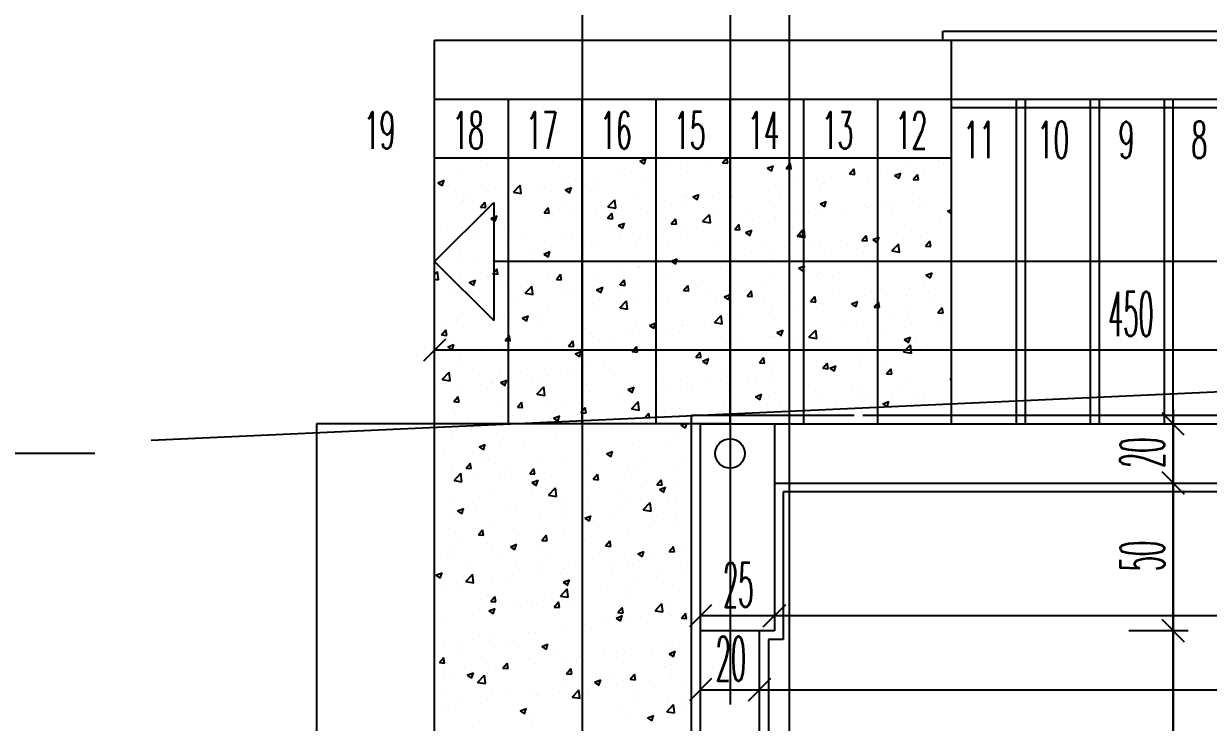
# Model space of a CAD drawing. Extents: x 78 to 306, y -397 to 18.
# Drawn here: x 271.1033 to 271.1835, y -396.4778 to -396.4305 of the extents above; entities that cross this region are included whole.
import ezdxf

# ---------------------------------------------------------------- set-up
doc = ezdxf.new("R2010")
doc.units = 0
doc.header["$LTSCALE"] = 0.5
doc.header["$MEASUREMENT"] = 0
for name, pattern in [('DASHDOT2', [0.5, 0.25, -0.125, 0, -0.125]), ('DASHED', [0.75, 0.5, -0.25]), ('DOT2', [0.125, 0, -0.125])]:
    doc.linetypes.add(name, pattern=pattern)
doc.layers.get('0').update_dxf_attribs({"linetype": 'CONTINUOUS'})
for name, color, linetype in [('AKS', 5, 'DASHDOT2'), ('ASHADE', 7, 'CONTINUOUS'), ('DUVAR', 6, 'CONTINUOUS'), ('INS.YAKL.', 30, 'CONTINUOUS'), ('IZDUSUM', 2, 'DOT2'), ('KAPI', 1, 'CONTINUOUS'), ('KOLON', 4, 'CONTINUOUS'), ('MERDIVEN', 3, 'CONTINUOUS'), ('OLCU', 31, 'CONTINUOUS'), ('SIVA', 7, 'CONTINUOUS'), ('TARAMA', 8, 'CONTINUOUS')]:
    doc.layers.add(name, color=color, linetype=linetype)
doc.styles.add('OLCU', font='romans.shx', dxfattribs={"width": 0.6, "height": 0.125})
doc.styles.add('OLCUIC', font='ROMANS.SHX', dxfattribs={"width": 0.4, "height": 0.15})

msp = doc.modelspace()

# ---------------------------------------------------------------- linework, layer by layer
at = {"color": 0, "linetype": 'ByBlock'}
for p, q in [((271.131894, -396.45181), (271.130394, -396.45331)), ((271.181894, -396.45831), (271.180394, -396.45681)), ((271.180394, -396.46081), (271.181894, -396.46231)), ((271.181894, -396.46231), (271.180394, -396.46081)), ((271.149894, -396.46981), (271.148394, -396.47131)), ((271.153394, -396.47131), (271.154894, -396.46981)), ((271.154894, -396.46981), (271.153394, -396.47131)), ((271.180394, -396.47081), (271.181894, -396.47231)), ((271.181894, -396.47231), (271.180394, -396.47081)), ((271.149894, -396.47481), (271.148394, -396.47631)), ((271.153894, -396.47481), (271.152394, -396.47631)), ((271.152394, -396.47631), (271.153894, -396.47481))]:
    msp.add_line(p, q, dxfattribs=at)
at = {"layer": 'AKS'}
for p, q in [((271.151144, -396.35156), (271.151144, -396.83956)), ((271.141144, -396.35556), (271.141144, -396.83556)), ((271.155144, -396.35556), (271.155144, -396.83556)), ((271.333144, -396.45956), (271.037144, -396.45956))]:
    msp.add_line(p, q, dxfattribs=at)
at = {"layer": 'ASHADE'}
msp.add_circle((271.151144, -396.45956), 0.001, dxfattribs=at)
at = {"layer": 'DUVAR'}
for p, q in [((271.166144, -396.43156), (271.245144, -396.43156)), ((271.166144, -396.43556), (271.241144, -396.43556)), ((271.154144, -396.45756), (271.221144, -396.45756)), ((271.154144, -396.46156), (271.221144, -396.46156)), ((271.149144, -396.60956), (271.149144, -396.47156)), ((271.153144, -396.54956), (271.153144, -396.47156))]:
    msp.add_line(p, q, dxfattribs=at)
at = {"layer": 'INS.YAKL.', "linetype": 'DASHED', "ltscale": 0.5}
for p, q in [((271.11197, -396.458667), (271.527144, -396.439736)), ((271.112061, -396.893402), (271.11197, -396.458667))]:
    msp.add_line(p, q, dxfattribs=at)
at = {"layer": 'IZDUSUM', "ltscale": 0.6}
for p, q in [((271.131144, -396.43556), (271.166144, -396.43556)), ((271.131144, -396.45756), (271.131144, -396.43556)), ((271.136144, -396.45756), (271.136144, -396.43556)), ((271.141144, -396.45756), (271.141144, -396.43556)), ((271.146144, -396.45756), (271.146144, -396.43556)), ((271.151144, -396.45756), (271.151144, -396.43556)), ((271.156144, -396.45756), (271.156144, -396.43556)), ((271.161144, -396.45756), (271.161144, -396.43556)), ((271.170544, -396.45756), (271.170544, -396.43556)), ((271.175544, -396.45756), (271.175544, -396.43556)), ((271.180544, -396.45756), (271.180544, -396.43556)), ((271.131144, -396.44656), (271.135144, -396.44256)), ((271.135144, -396.44256), (271.135144, -396.45056)), ((271.131144, -396.44656), (271.135144, -396.45056)), ((271.166144, -396.44656), (271.135144, -396.44656)), ((271.149144, -396.45756), (271.123144, -396.45756)), ((271.123144, -396.45756), (271.123144, -396.53156)), ((271.151144, -396.45756), (271.125144, -396.45756))]:
    msp.add_line(p, q, dxfattribs=at)
at = {"layer": 'KAPI'}
for p, q in [((271.131144, -396.43156), (271.166144, -396.43156)), ((271.131144, -396.43556), (271.131144, -396.43156)), ((271.131144, -396.43556), (271.166144, -396.43556))]:
    msp.add_line(p, q, dxfattribs=at)
at = {"layer": 'KAPI', "ltscale": 1.4}
msp.add_line((271.224914, -396.44656), (271.166144, -396.44656), dxfattribs=at)
at = {"layer": 'KOLON'}
for p, q in [((271.166144, -396.45756), (271.166144, -396.43156)), ((271.149144, -396.45756), (271.154144, -396.45756)), ((271.149144, -396.47156), (271.149144, -396.45756)), ((271.154144, -396.45756), (271.154144, -396.47156)), ((271.154144, -396.47156), (271.149144, -396.47156))]:
    msp.add_line(p, q, dxfattribs=at)
at = {"layer": 'MERDIVEN'}
for p, q in [((271.171144, -396.45756), (271.171144, -396.43556)), ((271.176144, -396.45756), (271.176144, -396.43556)), ((271.181144, -396.45756), (271.181144, -396.43556)), ((271.131144, -396.59156), (271.131144, -396.43956)), ((271.160144, -396.43956), (271.131144, -396.43956)), ((271.166144, -396.43956), (271.131144, -396.43956))]:
    msp.add_line(p, q, dxfattribs=at)
at = {"layer": 'OLCU', "ltscale": 1.4}
for p, q in [((271.221144, -396.45256), (271.131144, -396.45256)), ((271.181144, -396.45656), (271.181144, -396.73456)), ((271.181144, -396.46156), (271.181144, -396.45756)), ((271.181144, -396.47156), (271.181144, -396.46156)), ((271.154144, -396.47056), (271.149144, -396.47056)), ((271.221144, -396.47056), (271.154144, -396.47056)), ((271.182144, -396.47156), (271.178144, -396.47156)), ((271.181144, -396.54956), (271.181144, -396.47156)), ((271.149144, -396.47556), (271.153144, -396.47556)), ((271.153144, -396.47556), (271.251144, -396.47556))]:
    msp.add_line(p, q, dxfattribs=at)
at = {"layer": 'SIVA', "ltscale": 1.4}
for p, q in [((271.165544, -396.43156), (271.165544, -396.43096)), ((271.165544, -396.43096), (271.245744, -396.43096)), ((271.240544, -396.43616), (271.166144, -396.43616)), ((271.148544, -396.47156), (271.148544, -396.45696)), ((271.148544, -396.45696), (271.154144, -396.45696)), ((271.154144, -396.45696), (271.159544, -396.45696)), ((271.160144, -396.45696), (271.221744, -396.45696)), ((271.154744, -396.46216), (271.154744, -396.47216)), ((271.221744, -396.46216), (271.154744, -396.46216)), ((271.148544, -396.60896), (271.148544, -396.47156)), ((271.154744, -396.47216), (271.153744, -396.47216)), ((271.153744, -396.47216), (271.153744, -396.54896))]:
    msp.add_line(p, q, dxfattribs=at)
at = {"layer": 'TARAMA'}
for p, q in [((271.134261, -396.439726), (271.134261, -396.439726)), ((271.134707, -396.439654), (271.134707, -396.439654)), ((271.139133, -396.439814), (271.139133, -396.439814)), ((271.145035, -396.439765), (271.145455, -396.439604)), ((271.145035, -396.439765), (271.145333, -396.439967)), ((271.145327, -396.439968), (271.145449, -396.439605)), ((271.149758, -396.439831), (271.149758, -396.439831)), ((271.150633, -396.439872), (271.150895, -396.43956)), ((271.150986, -396.439905), (271.150922, -396.43956)), ((271.154399, -396.439748), (271.154399, -396.439748)), ((271.165257, -396.439687), (271.165257, -396.439687)), ((271.136017, -396.440263), (271.136017, -396.440263)), ((271.14355, -396.440624), (271.14355, -396.440624)), ((271.144467, -396.440527), (271.144467, -396.440527)), ((271.14705, -396.440023), (271.14705, -396.440023)), ((271.148256, -396.440029), (271.148256, -396.440029)), ((271.148288, -396.440555), (271.148288, -396.440555)), ((271.150633, -396.439872), (271.150991, -396.439904)), ((271.151369, -396.440132), (271.151369, -396.440132)), ((271.153657, -396.440246), (271.154077, -396.440085)), ((271.153657, -396.440246), (271.153956, -396.440447)), ((271.15395, -396.440448), (271.154072, -396.440086)), ((271.154936, -396.440249), (271.155225, -396.439904)), ((271.154936, -396.440249), (271.155295, -396.44028)), ((271.155289, -396.440282), (271.15522, -396.439905)), ((271.15924, -396.440625), (271.159529, -396.440281)), ((271.15924, -396.440625), (271.159598, -396.440657)), ((271.159593, -396.440658), (271.159523, -396.440282)), ((271.161805, -396.440403), (271.161805, -396.440403)), ((271.16228, -396.440726), (271.1627, -396.440565)), ((271.162573, -396.440929), (271.162695, -396.440566)), ((271.163307, -396.440206), (271.163307, -396.440206)), ((271.163554, -396.440489), (271.163554, -396.440489)), ((271.164297, -396.4406), (271.164297, -396.4406)), ((271.16558, -396.439906), (271.16558, -396.439906)), ((271.13137, -396.44122), (271.131791, -396.441059)), ((271.13137, -396.44122), (271.131669, -396.441421)), ((271.131663, -396.441423), (271.131785, -396.44106)), ((271.132059, -396.441399), (271.132059, -396.441399)), ((271.132986, -396.440648), (271.132986, -396.440648)), ((271.13648, -396.441868), (271.136947, -396.441381)), ((271.137007, -396.441951), (271.136941, -396.441381)), ((271.140051, -396.441225), (271.140051, -396.441225)), ((271.140693, -396.441024), (271.140693, -396.441024)), ((271.142141, -396.441389), (271.142141, -396.441389)), ((271.142195, -396.440827), (271.142195, -396.440827)), ((271.145172, -396.441004), (271.145172, -396.441004)), ((271.154242, -396.441399), (271.154242, -396.441399)), ((271.155744, -396.441201), (271.155744, -396.441201)), ((271.157443, -396.441295), (271.157443, -396.441295)), ((271.158016, -396.440902), (271.158016, -396.440902)), ((271.160523, -396.440873), (271.160523, -396.440873)), ((271.160798, -396.441201), (271.160798, -396.441201)), ((271.16228, -396.440726), (271.162579, -396.440928)), ((271.163543, -396.441002), (271.163833, -396.440657)), ((271.163543, -396.441002), (271.163902, -396.441033)), ((271.163896, -396.441035), (271.163827, -396.440659)), ((271.133129, -396.44202), (271.133129, -396.44202)), ((271.133324, -396.442205), (271.133324, -396.442205)), ((271.134631, -396.441822), (271.134631, -396.441822)), ((271.135262, -396.441535), (271.135262, -396.441535)), ((271.13648, -396.441868), (271.137013, -396.441951)), ((271.136552, -396.441825), (271.136552, -396.441825)), ((271.136903, -396.441523), (271.136903, -396.441523)), ((271.138465, -396.44167), (271.138465, -396.44167)), ((271.13906, -396.441811), (271.13906, -396.441811)), ((271.139993, -396.4417), (271.140413, -396.441539)), ((271.139993, -396.4417), (271.140292, -396.441902)), ((271.140286, -396.441903), (271.140408, -396.441541)), ((271.141668, -396.441805), (271.141668, -396.441805)), ((271.144871, -396.441941), (271.144871, -396.441941)), ((271.148074, -396.442076), (271.148074, -396.442076)), ((271.14818, -396.442197), (271.14818, -396.442197)), ((271.148616, -396.442181), (271.149036, -396.44202)), ((271.148616, -396.442181), (271.148914, -396.442382)), ((271.148909, -396.442384), (271.14903, -396.442021)), ((271.150452, -396.441898), (271.150452, -396.441898)), ((271.151277, -396.442211), (271.151277, -396.442211)), ((271.151296, -396.442129), (271.151296, -396.442129)), ((271.154326, -396.441745), (271.154326, -396.441745)), ((271.157299, -396.441802), (271.157299, -396.441802)), ((271.165735, -396.441918), (271.165735, -396.441918)), ((271.132913, -396.442645), (271.132913, -396.442645)), ((271.133053, -396.442426), (271.133053, -396.442426)), ((271.134251, -396.442879), (271.13454, -396.442535)), ((271.134251, -396.442879), (271.134609, -396.442911)), ((271.134604, -396.442912), (271.134535, -396.442536)), ((271.135944, -396.442261), (271.135944, -396.442261)), ((271.136527, -396.442341), (271.136527, -396.442341)), ((271.138554, -396.443256), (271.138844, -396.442911)), ((271.138907, -396.443289), (271.138838, -396.442913)), ((271.13973, -396.442476), (271.13973, -396.442476)), ((271.142883, -396.442861), (271.14335, -396.442374)), ((271.142883, -396.442861), (271.143417, -396.442944)), ((271.142889, -396.442894), (271.142889, -396.442894)), ((271.142933, -396.442611), (271.142933, -396.442611)), ((271.143411, -396.442944), (271.143345, -396.442374)), ((271.145099, -396.443002), (271.145099, -396.443002)), ((271.146136, -396.442747), (271.146136, -396.442747)), ((271.146678, -396.442395), (271.146678, -396.442395)), ((271.148215, -396.442552), (271.148215, -396.442552)), ((271.149339, -396.442882), (271.149339, -396.442882)), ((271.150301, -396.443003), (271.150301, -396.443003)), ((271.152542, -396.443017), (271.152542, -396.443017)), ((271.1538, -396.442402), (271.1538, -396.442402)), ((271.15448, -396.442347), (271.15448, -396.442347)), ((271.157239, -396.442662), (271.157659, -396.4425)), ((271.157239, -396.442662), (271.157537, -396.442863)), ((271.157532, -396.442864), (271.157653, -396.442502)), ((271.157683, -396.442482), (271.157683, -396.442482)), ((271.160227, -396.44277), (271.160227, -396.44277)), ((271.16045, -396.44287), (271.16045, -396.44287)), ((271.160886, -396.442617), (271.160886, -396.442617)), ((271.161729, -396.442572), (271.161729, -396.442572)), ((271.162236, -396.442518), (271.162236, -396.442518)), ((271.163481, -396.442486), (271.163481, -396.442486)), ((271.164001, -396.442273), (271.164001, -396.442273)), ((271.164089, -396.442753), (271.164089, -396.442753)), ((271.165862, -396.443142), (271.166144, -396.443034)), ((271.134952, -396.443636), (271.135372, -396.443474)), ((271.134952, -396.443636), (271.13525, -396.443837)), ((271.135245, -396.443838), (271.135366, -396.443476)), ((271.138554, -396.443256), (271.138913, -396.443287)), ((271.138987, -396.443808), (271.138987, -396.443808)), ((271.139114, -396.443391), (271.139114, -396.443391)), ((271.140616, -396.443193), (271.140616, -396.443193)), ((271.142068, -396.443386), (271.142068, -396.443386)), ((271.142858, -396.443633), (271.143147, -396.443288)), ((271.142858, -396.443633), (271.143217, -396.443664)), ((271.143211, -396.443665), (271.143142, -396.443289)), ((271.146802, -396.443603), (271.146802, -396.443603)), ((271.147162, -396.444009), (271.147451, -396.443664)), ((271.147515, -396.444042), (271.147445, -396.443666)), ((271.149286, -396.443854), (271.149754, -396.443367)), ((271.149814, -396.443937), (271.149748, -396.443367)), ((271.152663, -396.443766), (271.152663, -396.443766)), ((271.154165, -396.443568), (271.154165, -396.443568)), ((271.154253, -396.443743), (271.154253, -396.443743)), ((271.155238, -396.44372), (271.155238, -396.44372)), ((271.155745, -396.443153), (271.155745, -396.443153)), ((271.156438, -396.443269), (271.156438, -396.443269)), ((271.15737, -396.443293), (271.15737, -396.443293)), ((271.158737, -396.443119), (271.158737, -396.443119)), ((271.158948, -396.443288), (271.158948, -396.443288)), ((271.162151, -396.443423), (271.162151, -396.443423)), ((271.165354, -396.443559), (271.165354, -396.443559)), ((271.165862, -396.443142), (271.166144, -396.443333)), ((271.13155, -396.444387), (271.13155, -396.444387)), ((271.13284, -396.444642), (271.13284, -396.444642)), ((271.133052, -396.444189), (271.133052, -396.444189)), ((271.134068, -396.444585), (271.134068, -396.444585)), ((271.135325, -396.44389), (271.135325, -396.44389)), ((271.135871, -396.444258), (271.135871, -396.444258)), ((271.143303, -396.444204), (271.143303, -396.444204)), ((271.143575, -396.444116), (271.143995, -396.443955)), ((271.143575, -396.444116), (271.143873, -396.444318)), ((271.143867, -396.444319), (271.143989, -396.443956)), ((271.146601, -396.444564), (271.146601, -396.444564)), ((271.147162, -396.444009), (271.14752, -396.44404)), ((271.148142, -396.444549), (271.148142, -396.444549)), ((271.148874, -396.444265), (271.148874, -396.444265)), ((271.149286, -396.443854), (271.14982, -396.443937)), ((271.151223, -396.444127), (271.151223, -396.444127)), ((271.151465, -396.444386), (271.151754, -396.444041)), ((271.151465, -396.444386), (271.151824, -396.444417)), ((271.151739, -396.44432), (271.151739, -396.44432)), ((271.151818, -396.444418), (271.151749, -396.444042)), ((271.152197, -396.444597), (271.152618, -396.444435)), ((271.152197, -396.444597), (271.152496, -396.444798)), ((271.15249, -396.444799), (271.152612, -396.444437)), ((271.15569, -396.444847), (271.156157, -396.44436)), ((271.155769, -396.444762), (271.156058, -396.444417)), ((271.156122, -396.444795), (271.156052, -396.444419)), ((271.156218, -396.44493), (271.156152, -396.444361)), ((271.162423, -396.444639), (271.162423, -396.444639)), ((271.163408, -396.444484), (271.163408, -396.444484)), ((271.164527, -396.444618), (271.164527, -396.444618)), ((271.136304, -396.445405), (271.136304, -396.445405)), ((271.137271, -396.44472), (271.137271, -396.44472)), ((271.139804, -396.444805), (271.139804, -396.444805)), ((271.140474, -396.444855), (271.140474, -396.444855)), ((271.14131, -396.44526), (271.14131, -396.44526)), ((271.141995, -396.445383), (271.141995, -396.445383)), ((271.143677, -396.444991), (271.143677, -396.444991)), ((271.145026, -396.444999), (271.145026, -396.444999)), ((271.145099, -396.444761), (271.145099, -396.444761)), ((271.14688, -396.445126), (271.14688, -396.445126)), ((271.14824, -396.444921), (271.14824, -396.444921)), ((271.150083, -396.445261), (271.150083, -396.445261)), ((271.153286, -396.445397), (271.153286, -396.445397)), ((271.15569, -396.444847), (271.156224, -396.44493)), ((271.155769, -396.444762), (271.156127, -396.444793)), ((271.157297, -396.44529), (271.157297, -396.44529)), ((271.158648, -396.445136), (271.158648, -396.445136)), ((271.160072, -396.445139), (271.160361, -396.444794)), ((271.160072, -396.445139), (271.160431, -396.44517)), ((271.16015, -396.444939), (271.16015, -396.444939)), ((271.160425, -396.445171), (271.160356, -396.444795)), ((271.160377, -396.444868), (271.160377, -396.444868)), ((271.16082, -396.445077), (271.16124, -396.444916)), ((271.16082, -396.445077), (271.161119, -396.445279)), ((271.161028, -396.445219), (271.161028, -396.445219)), ((271.161113, -396.44528), (271.161235, -396.444917)), ((271.162093, -396.445841), (271.162561, -396.445353)), ((271.162621, -396.445923), (271.162555, -396.445354)), ((271.164376, -396.445515), (271.164665, -396.44517)), ((271.164729, -396.445548), (271.164659, -396.445172)), ((271.132805, -396.446006), (271.132805, -396.446006)), ((271.133746, -396.446256), (271.133746, -396.446256)), ((271.135798, -396.446256), (271.135798, -396.446256)), ((271.137536, -396.445757), (271.137536, -396.445757)), ((271.138533, -396.446051), (271.138953, -396.44589)), ((271.138533, -396.446051), (271.138832, -396.446253)), ((271.138826, -396.446254), (271.138948, -396.445891)), ((271.138914, -396.445806), (271.138914, -396.445806)), ((271.139038, -396.445559), (271.139038, -396.445559)), ((271.141241, -396.446122), (271.141241, -396.446122)), ((271.14474, -396.445522), (271.14474, -396.445522)), ((271.151085, -396.446132), (271.151085, -396.446132)), ((271.15115, -396.446124), (271.15115, -396.446124)), ((271.152587, -396.445934), (271.152587, -396.445934)), ((271.15418, -396.44574), (271.15418, -396.44574)), ((271.154859, -396.445635), (271.154859, -396.445635)), ((271.156489, -396.445532), (271.156489, -396.445532)), ((271.157529, -396.445819), (271.157529, -396.445819)), ((271.159692, -396.445667), (271.159692, -396.445667)), ((271.162093, -396.445841), (271.162627, -396.445923)), ((271.162895, -396.445803), (271.162895, -396.445803)), ((271.164376, -396.445515), (271.164734, -396.445546)), ((271.166098, -396.445938), (271.166098, -396.445938)), ((271.131474, -396.446555), (271.131474, -396.446555)), ((271.132767, -396.44664), (271.132767, -396.44664)), ((271.135083, -396.447393), (271.135373, -396.447048)), ((271.135436, -396.447425), (271.135367, -396.447049)), ((271.137742, -396.446723), (271.137742, -396.446723)), ((271.144953, -396.446997), (271.144953, -396.446997)), ((271.145023, -396.44693), (271.145023, -396.44693)), ((271.147156, -396.446532), (271.147576, -396.446371)), ((271.147156, -396.446532), (271.147455, -396.446733)), ((271.147295, -396.446631), (271.147295, -396.446631)), ((271.147449, -396.446735), (271.147571, -396.446372)), ((271.148069, -396.446547), (271.148069, -396.446547)), ((271.150531, -396.447021), (271.150531, -396.447021)), ((271.15403, -396.44642), (271.15403, -396.44642)), ((271.155779, -396.447012), (271.156199, -396.446851)), ((271.155779, -396.447012), (271.156077, -396.447214)), ((271.156072, -396.447215), (271.156193, -396.446852)), ((271.160304, -396.446865), (271.160304, -396.446865)), ((271.160844, -396.447006), (271.160844, -396.447006)), ((271.163335, -396.446481), (271.163335, -396.446481)), ((271.164634, -396.446507), (271.164634, -396.446507)), ((271.166136, -396.446309), (271.166136, -396.446309)), ((271.131144, -396.447429), (271.131339, -396.447226)), ((271.131144, -396.447755), (271.131405, -396.447796)), ((271.131399, -396.447796), (271.131333, -396.447226)), ((271.1329, -396.447651), (271.1329, -396.447651)), ((271.133492, -396.447987), (271.133912, -396.447825)), ((271.133785, -396.448189), (271.133906, -396.447827)), ((271.134243, -396.447323), (271.134243, -396.447323)), ((271.135083, -396.447393), (271.135442, -396.447424)), ((271.136103, -396.447786), (271.136103, -396.447786)), ((271.138842, -396.447803), (271.138842, -396.447803)), ((271.139387, -396.447769), (271.139676, -396.447424)), ((271.139387, -396.447769), (271.139746, -396.447801)), ((271.13974, -396.447802), (271.139671, -396.447426)), ((271.139732, -396.447627), (271.139732, -396.447627)), ((271.141922, -396.447381), (271.141922, -396.447381)), ((271.143521, -396.447128), (271.143521, -396.447128)), ((271.14369, -396.448146), (271.14398, -396.447801)), ((271.144044, -396.448178), (271.143974, -396.447802)), ((271.147032, -396.447621), (271.147032, -396.447621)), ((271.154107, -396.447737), (271.154107, -396.447737)), ((271.15707, -396.447503), (271.15707, -396.447503)), ((271.157224, -396.447288), (271.157224, -396.447288)), ((271.158572, -396.447305), (271.158572, -396.447305)), ((271.164402, -396.447493), (271.164822, -396.447332)), ((271.164402, -396.447493), (271.1647, -396.447694)), ((271.164694, -396.447696), (271.164816, -396.447333)), ((271.132168, -396.448623), (271.132168, -396.448623)), ((271.132695, -396.448637), (271.132695, -396.448637)), ((271.133492, -396.447987), (271.13379, -396.448188)), ((271.134165, -396.448457), (271.134165, -396.448457)), ((271.135725, -396.448253), (271.135725, -396.448253)), ((271.135957, -396.448124), (271.135957, -396.448124)), ((271.137275, -396.448706), (271.137742, -396.448219)), ((271.137368, -396.448592), (271.137368, -396.448592)), ((271.137459, -396.447926), (271.137459, -396.447926)), ((271.137803, -396.448789), (271.137737, -396.448219)), ((271.139306, -396.447921), (271.139306, -396.447921)), ((271.142115, -396.448467), (271.142535, -396.448306)), ((271.142115, -396.448467), (271.142413, -396.448668)), ((271.142408, -396.44867), (271.142529, -396.448307)), ((271.142509, -396.448057), (271.142509, -396.448057)), ((271.143533, -396.448222), (271.143533, -396.448222)), ((271.14369, -396.448146), (271.144049, -396.448177)), ((271.145712, -396.448192), (271.145712, -396.448192)), ((271.147994, -396.448522), (271.148283, -396.448177)), ((271.147994, -396.448522), (271.148353, -396.448554)), ((271.147996, -396.448544), (271.147996, -396.448544)), ((271.148347, -396.448555), (271.148278, -396.448179)), ((271.148915, -396.448327), (271.148915, -396.448327)), ((271.149506, -396.448499), (271.149506, -396.448499)), ((271.151008, -396.448301), (271.151008, -396.448301)), ((271.151077, -396.448122), (271.151077, -396.448122)), ((271.152118, -396.448463), (271.152118, -396.448463)), ((271.152298, -396.448899), (271.152587, -396.448554)), ((271.152651, -396.448931), (271.152581, -396.448555)), ((271.153281, -396.448002), (271.153281, -396.448002)), ((271.155321, -396.448598), (271.155321, -396.448598)), ((271.163262, -396.448478), (271.163262, -396.448478)), ((271.16428, -396.448198), (271.16428, -396.448198)), ((271.136535, -396.449423), (271.136535, -396.449423)), ((271.137275, -396.448706), (271.137809, -396.448789)), ((271.140034, -396.448823), (271.140034, -396.448823)), ((271.140571, -396.448727), (271.140571, -396.448727)), ((271.141849, -396.449378), (271.141849, -396.449378)), ((271.143445, -396.449297), (271.143445, -396.449297)), ((271.143678, -396.449699), (271.144146, -396.449212)), ((271.143774, -396.448863), (271.143774, -396.448863)), ((271.144206, -396.449782), (271.14414, -396.449212)), ((271.14488, -396.448994), (271.14488, -396.448994)), ((271.145717, -396.448997), (271.145717, -396.448997)), ((271.146977, -396.448998), (271.146977, -396.448998)), ((271.15018, -396.449133), (271.15018, -396.449133)), ((271.150738, -396.448948), (271.151158, -396.448786)), ((271.150738, -396.448948), (271.151036, -396.449149)), ((271.15103, -396.44915), (271.151152, -396.448788)), ((271.152298, -396.448899), (271.152656, -396.44893)), ((271.153383, -396.449269), (271.153383, -396.449269)), ((271.156586, -396.449404), (271.156586, -396.449404)), ((271.156601, -396.449275), (271.15689, -396.44893)), ((271.156601, -396.449275), (271.15696, -396.449307)), ((271.156954, -396.449308), (271.156885, -396.448932)), ((271.157151, -396.449285), (271.157151, -396.449285)), ((271.157281, -396.449399), (271.157281, -396.449399)), ((271.158524, -396.448733), (271.158524, -396.448733)), ((271.159266, -396.449372), (271.159266, -396.449372)), ((271.15936, -396.449428), (271.15978, -396.449267)), ((271.15936, -396.449428), (271.159659, -396.449629)), ((271.159653, -396.449631), (271.159775, -396.449268)), ((271.160231, -396.448862), (271.160231, -396.448862)), ((271.160781, -396.448799), (271.160781, -396.448799)), ((271.160905, -396.449652), (271.161194, -396.449307)), ((271.161258, -396.449684), (271.161188, -396.449308)), ((271.161726, -396.448869), (271.161726, -396.448869)), ((271.163055, -396.448874), (271.163055, -396.448874)), ((271.164557, -396.448676), (271.164557, -396.448676)), ((271.164929, -396.449004), (271.164929, -396.449004)), ((271.133035, -396.450024), (271.133035, -396.450024)), ((271.135652, -396.45025), (271.135652, -396.45025)), ((271.137073, -396.450402), (271.137494, -396.450241)), ((271.137366, -396.450605), (271.137488, -396.450242)), ((271.138153, -396.449993), (271.138153, -396.449993)), ((271.138769, -396.4498), (271.138769, -396.4498)), ((271.141943, -396.449494), (271.141943, -396.449494)), ((271.143678, -396.449699), (271.144212, -396.449782)), ((271.150082, -396.450692), (271.150549, -396.450205)), ((271.15061, -396.450775), (271.150544, -396.450205)), ((271.151004, -396.450119), (271.151004, -396.450119)), ((271.153782, -396.45), (271.153782, -396.45)), ((271.154034, -396.449735), (271.154034, -396.449735)), ((271.155492, -396.449869), (271.155492, -396.449869)), ((271.156994, -396.449672), (271.156994, -396.449672)), ((271.159789, -396.449539), (271.159789, -396.449539)), ((271.160905, -396.449652), (271.161263, -396.449683)), ((271.162218, -396.450116), (271.162218, -396.450116)), ((271.162992, -396.449675), (271.162992, -396.449675)), ((271.165208, -396.450028), (271.165498, -396.449684)), ((271.165208, -396.450028), (271.165567, -396.45006)), ((271.165561, -396.450061), (271.165492, -396.449685)), ((271.165717, -396.449515), (271.165717, -396.449515)), ((271.131706, -396.4507), (271.131706, -396.4507)), ((271.132622, -396.450634), (271.132622, -396.450634)), ((271.134379, -396.45049), (271.134379, -396.45049)), ((271.134909, -396.450836), (271.134909, -396.450836)), ((271.135881, -396.450292), (271.135881, -396.450292)), ((271.137073, -396.450402), (271.137372, -396.450604)), ((271.138112, -396.450971), (271.138112, -396.450971)), ((271.144807, -396.450991), (271.144807, -396.450991)), ((271.145696, -396.450883), (271.146116, -396.450722)), ((271.145696, -396.450883), (271.145995, -396.451084)), ((271.145989, -396.451085), (271.146111, -396.450723)), ((271.147923, -396.450541), (271.147923, -396.450541)), ((271.147928, -396.450865), (271.147928, -396.450865)), ((271.14943, -396.450667), (271.14943, -396.450667)), ((271.150082, -396.450692), (271.150616, -396.450775)), ((271.150283, -396.450601), (271.150283, -396.450601)), ((271.151702, -396.450368), (271.151702, -396.450368)), ((271.158719, -396.450717), (271.158719, -396.450717)), ((271.160158, -396.45086), (271.160158, -396.45086)), ((271.162979, -396.451042), (271.162979, -396.451042)), ((271.163189, -396.450476), (271.163189, -396.450476)), ((271.165251, -396.450743), (271.165251, -396.450743)), ((271.131612, -396.451529), (271.131902, -396.451185)), ((271.131612, -396.451529), (271.131971, -396.451561)), ((271.131965, -396.451562), (271.131896, -396.451186)), ((271.135916, -396.451906), (271.136205, -396.451561)), ((271.136269, -396.451938), (271.1362, -396.451562)), ((271.138696, -396.451798), (271.138696, -396.451798)), ((271.140364, -396.451861), (271.140364, -396.451861)), ((271.141315, -396.451106), (271.141315, -396.451106)), ((271.141776, -396.451375), (271.141776, -396.451375)), ((271.141866, -396.451663), (271.141866, -396.451663)), ((271.143285, -396.451802), (271.143285, -396.451802)), ((271.144139, -396.451364), (271.144139, -396.451364)), ((271.144518, -396.451242), (271.144518, -396.451242)), ((271.146784, -396.451201), (271.146784, -396.451201)), ((271.147721, -396.451377), (271.147721, -396.451377)), ((271.150924, -396.451512), (271.150924, -396.451512)), ((271.153961, -396.451732), (271.153961, -396.451732)), ((271.154127, -396.451648), (271.154127, -396.451648)), ((271.154319, -396.451363), (271.154739, -396.451202)), ((271.154319, -396.451363), (271.154617, -396.451565)), ((271.154612, -396.451566), (271.154733, -396.451203)), ((271.15522, -396.451317), (271.15522, -396.451317)), ((271.156485, -396.451685), (271.156953, -396.451198)), ((271.156485, -396.451685), (271.157019, -396.451768)), ((271.157013, -396.451768), (271.156947, -396.451198)), ((271.157078, -396.451282), (271.157078, -396.451282)), ((271.15733, -396.451783), (271.15733, -396.451783)), ((271.157688, -396.451739), (271.157688, -396.451739)), ((271.161477, -396.45124), (271.161477, -396.45124)), ((271.162942, -396.451844), (271.163362, -396.451683)), ((271.162942, -396.451844), (271.16324, -396.452045)), ((271.163235, -396.452046), (271.163356, -396.451684)), ((271.132032, -396.452337), (271.132452, -396.452176)), ((271.132032, -396.452337), (271.132331, -396.452539)), ((271.132325, -396.45254), (271.132447, -396.452177)), ((271.132549, -396.452632), (271.132549, -396.452632)), ((271.134302, -396.452659), (271.134302, -396.452659)), ((271.135579, -396.452248), (271.135579, -396.452248)), ((271.135916, -396.451906), (271.136274, -396.451937)), ((271.136575, -396.45236), (271.136575, -396.45236)), ((271.139786, -396.452402), (271.139786, -396.452402)), ((271.140219, -396.452282), (271.140509, -396.451938)), ((271.140219, -396.452282), (271.140578, -396.452314)), ((271.140572, -396.452315), (271.140503, -396.451939)), ((271.140655, -396.452818), (271.141075, -396.452657)), ((271.140948, -396.453021), (271.141069, -396.452658)), ((271.144523, -396.452659), (271.144812, -396.452314)), ((271.144523, -396.452659), (271.144882, -396.45269)), ((271.144876, -396.452691), (271.144807, -396.452315)), ((271.14785, -396.452539), (271.14785, -396.452539)), ((271.148222, -396.452519), (271.148222, -396.452519)), ((271.150931, -396.452116), (271.150931, -396.452116)), ((271.151721, -396.451918), (271.151721, -396.451918)), ((271.153913, -396.452236), (271.153913, -396.452236)), ((271.155415, -396.452038), (271.155415, -396.452038)), ((271.160533, -396.451918), (271.160533, -396.451918)), ((271.162889, -396.452678), (271.163356, -396.452191)), ((271.163116, -396.452473), (271.163116, -396.452473)), ((271.163417, -396.452761), (271.16335, -396.452191)), ((271.163736, -396.452054), (271.163736, -396.452054)), ((271.16451, -396.452216), (271.16451, -396.452216)), ((271.1328, -396.452857), (271.1328, -396.452857)), ((271.136287, -396.453003), (271.136287, -396.453003)), ((271.140655, -396.452818), (271.140953, -396.453019)), ((271.141703, -396.453373), (271.141703, -396.453373)), ((271.144723, -396.453119), (271.144723, -396.453119)), ((271.144734, -396.452989), (271.144734, -396.452989)), ((271.146349, -396.453232), (271.146349, -396.453232)), ((271.147852, -396.453034), (271.147852, -396.453034)), ((271.148827, -396.453035), (271.149116, -396.452691)), ((271.148827, -396.453035), (271.149185, -396.453067)), ((271.14918, -396.453068), (271.14911, -396.452692)), ((271.149278, -396.453299), (271.149698, -396.453137)), ((271.149278, -396.453299), (271.149576, -396.4535)), ((271.14957, -396.453501), (271.149692, -396.453139)), ((271.150124, -396.452735), (271.150124, -396.452735)), ((271.15313, -396.453412), (271.153419, -396.453067)), ((271.15313, -396.453412), (271.153489, -396.453443)), ((271.153483, -396.453445), (271.153414, -396.453068)), ((271.157005, -396.45328), (271.157005, -396.45328)), ((271.157434, -396.453788), (271.157723, -396.453444)), ((271.157512, -396.453417), (271.157512, -396.453417)), ((271.157787, -396.453821), (271.157717, -396.453445)), ((271.160085, -396.452857), (271.160085, -396.452857)), ((271.161011, -396.452816), (271.161011, -396.452816)), ((271.161401, -396.453409), (271.161401, -396.453409)), ((271.162889, -396.452678), (271.163422, -396.452761)), ((271.163673, -396.45311), (271.163673, -396.45311)), ((271.131667, -396.454551), (271.132134, -396.454064)), ((271.132195, -396.454634), (271.132129, -396.454064)), ((271.132788, -396.453604), (271.132788, -396.453604)), ((271.133741, -396.453902), (271.133741, -396.453902)), ((271.135506, -396.454245), (271.135506, -396.454245)), ((271.136944, -396.454037), (271.136944, -396.454037)), ((271.138623, -396.453795), (271.138623, -396.453795)), ((271.138786, -396.454227), (271.138786, -396.454227)), ((271.140147, -396.454172), (271.140147, -396.454172)), ((271.140288, -396.45403), (271.140288, -396.45403)), ((271.141224, -396.45372), (271.141224, -396.45372)), ((271.14256, -396.45373), (271.14256, -396.45373)), ((271.150858, -396.454114), (271.150858, -396.454114)), ((271.153889, -396.45373), (271.153889, -396.45373)), ((271.154012, -396.454018), (271.154012, -396.454018)), ((271.156109, -396.454105), (271.156109, -396.454105)), ((271.157434, -396.453788), (271.157792, -396.45382)), ((271.1579, -396.453779), (271.158321, -396.453618)), ((271.1579, -396.453779), (271.158199, -396.45398)), ((271.158193, -396.453982), (271.158315, -396.453619)), ((271.159899, -396.453606), (271.159899, -396.453606)), ((271.161737, -396.454165), (271.162026, -396.45382)), ((271.161737, -396.454165), (271.162096, -396.454196)), ((271.16209, -396.454198), (271.162021, -396.453821)), ((271.131667, -396.454551), (271.132201, -396.454633)), ((271.131803, -396.454572), (271.131803, -396.454572)), ((271.132476, -396.454629), (271.132476, -396.454629)), ((271.132724, -396.455025), (271.132724, -396.455025)), ((271.134225, -396.454921), (271.134225, -396.454921)), ((271.134996, -396.454726), (271.134996, -396.454726)), ((271.135006, -396.454708), (271.135006, -396.454708)), ((271.135614, -396.454753), (271.136034, -396.454592)), ((271.135614, -396.454753), (271.135912, -396.454955)), ((271.135906, -396.454956), (271.136028, -396.454593)), ((271.137724, -396.454321), (271.137724, -396.454321)), ((271.138071, -396.455544), (271.138538, -396.455057)), ((271.138209, -396.454843), (271.138209, -396.454843)), ((271.138598, -396.455627), (271.138532, -396.455057)), ((271.141412, -396.454978), (271.141412, -396.454978)), ((271.14335, -396.454308), (271.14335, -396.454308)), ((271.144236, -396.455234), (271.144656, -396.455072)), ((271.144529, -396.455436), (271.144651, -396.455074)), ((271.144661, -396.454986), (271.144661, -396.454986)), ((271.146553, -396.454443), (271.146553, -396.454443)), ((271.147777, -396.454536), (271.147777, -396.454536)), ((271.149756, -396.454578), (271.149756, -396.454578)), ((271.150513, -396.454618), (271.150513, -396.454618)), ((271.152335, -396.454602), (271.152335, -396.454602)), ((271.152958, -396.454714), (271.152958, -396.454714)), ((271.153837, -396.454404), (271.153837, -396.454404)), ((271.156161, -396.454849), (271.156161, -396.454849)), ((271.159364, -396.454984), (271.159364, -396.454984)), ((271.160012, -396.454855), (271.160012, -396.454855)), ((271.163043, -396.45447), (271.163043, -396.45447)), ((271.165884, -396.454977), (271.165884, -396.454977)), ((271.166041, -396.454541), (271.166144, -396.454418)), ((271.166041, -396.454541), (271.166144, -396.45455)), ((271.131222, -396.455223), (271.131222, -396.455223)), ((271.132445, -396.456042), (271.132734, -396.455698)), ((271.132798, -396.456075), (271.132728, -396.455699)), ((271.138071, -396.455544), (271.138604, -396.455627)), ((271.13855, -396.455793), (271.13855, -396.455793)), ((271.14163, -396.45537), (271.14163, -396.45537)), ((271.143515, -396.45582), (271.143515, -396.45582)), ((271.144236, -396.455234), (271.144535, -396.455435)), ((271.144615, -396.455114), (271.144615, -396.455114)), ((271.144771, -396.455598), (271.144771, -396.455598)), ((271.146273, -396.4554), (271.146273, -396.4554)), ((271.147014, -396.455219), (271.147014, -396.455219)), ((271.147818, -396.455249), (271.147818, -396.455249)), ((271.148545, -396.455101), (271.148545, -396.455101)), ((271.151021, -396.455384), (271.151021, -396.455384)), ((271.152859, -396.455714), (271.153279, -396.455553)), ((271.152859, -396.455714), (271.153158, -396.455916)), ((271.153152, -396.455917), (271.153274, -396.455554)), ((271.153816, -396.455727), (271.153816, -396.455727)), ((271.154224, -396.45552), (271.154224, -396.45552)), ((271.156932, -396.455277), (271.156932, -396.455277)), ((271.157427, -396.455655), (271.157427, -396.455655)), ((271.159822, -396.455775), (271.159822, -396.455775)), ((271.160629, -396.45579), (271.160629, -396.45579)), ((271.162095, -396.455476), (271.162095, -396.455476)), ((271.162567, -396.45512), (271.162567, -396.45512)), ((271.164262, -396.455796), (271.164262, -396.455796)), ((271.16577, -396.455255), (271.16577, -396.455255)), ((271.132403, -396.456627), (271.132403, -396.456627)), ((271.132445, -396.456042), (271.132803, -396.456074)), ((271.135433, -396.456242), (271.135433, -396.456242)), ((271.136748, -396.456419), (271.137038, -396.456074)), ((271.136748, -396.456419), (271.137107, -396.45645)), ((271.137101, -396.456452), (271.137032, -396.456076)), ((271.137207, -396.456594), (271.137207, -396.456594)), ((271.138709, -396.456396), (271.138709, -396.456396)), ((271.140016, -396.45642), (271.140016, -396.45642)), ((271.140982, -396.456097), (271.140982, -396.456097)), ((271.141052, -396.456795), (271.141341, -396.456451)), ((271.141405, -396.456828), (271.141336, -396.456452)), ((271.144474, -396.456537), (271.144941, -396.45605)), ((271.144474, -396.456537), (271.145008, -396.45662)), ((271.145002, -396.45662), (271.144936, -396.45605)), ((271.147704, -396.456533), (271.147704, -396.456533)), ((271.150785, -396.456111), (271.150785, -396.456111)), ((271.154531, -396.456472), (271.154531, -396.456472)), ((271.15832, -396.455973), (271.15832, -396.455973)), ((271.160763, -396.456396), (271.160763, -396.456396)), ((271.161482, -396.456195), (271.161902, -396.456034)), ((271.161482, -396.456195), (271.16178, -396.456396)), ((271.161775, -396.456396), (271.161896, -396.456035)), ((271.163832, -396.455926), (271.163832, -396.455926)), ((271.166086, -396.456018), (271.166086, -396.456018)), ((271.131146, -396.457392), (271.131146, -396.457392)), ((271.132547, -396.456952), (271.132547, -396.456952)), ((271.133418, -396.457093), (271.133418, -396.457093)), ((271.13575, -396.457087), (271.13575, -396.457087)), ((271.136517, -396.457021), (271.136517, -396.457021)), ((271.138953, -396.457222), (271.138953, -396.457222)), ((271.139195, -396.457169), (271.139615, -396.457008)), ((271.139195, -396.457169), (271.139493, -396.45737)), ((271.139488, -396.457371), (271.139609, -396.457009)), ((271.141052, -396.456795), (271.141411, -396.456827)), ((271.144588, -396.456983), (271.144588, -396.456983)), ((271.145379, -396.457143), (271.145645, -396.456827)), ((271.145695, -396.457129), (271.145639, -396.456829)), ((271.152258, -396.456771), (271.152258, -396.456771)), ((271.133018, -396.457622), (271.133018, -396.457622)), ((271.13536, -396.45824), (271.13536, -396.45824)), ((271.138477, -396.45779), (271.138477, -396.45779)), ((271.143193, -396.457964), (271.143193, -396.457964)), ((271.144695, -396.457767), (271.144695, -396.457767)), ((271.147818, -396.457649), (271.148051, -396.45756)), ((271.147818, -396.457649), (271.148116, -396.457851)), ((271.148111, -396.457852), (271.148209, -396.45756)), ((271.13233, -396.458624), (271.13233, -396.458624)), ((271.134154, -396.459104), (271.134574, -396.458943)), ((271.134446, -396.459307), (271.134568, -396.458944)), ((271.135629, -396.45896), (271.135629, -396.45896)), ((271.137131, -396.458763), (271.137131, -396.458763)), ((271.139403, -396.458463), (271.139403, -396.458463)), ((271.144515, -396.458981), (271.144515, -396.458981)), ((271.146766, -396.458799), (271.146766, -396.458799)), ((271.147631, -396.458531), (271.147631, -396.458531)), ((271.13184, -396.459459), (271.13184, -396.459459)), ((271.134154, -396.459104), (271.134452, -396.459305)), ((271.138404, -396.459787), (271.138404, -396.459787)), ((271.141484, -396.459365), (271.141484, -396.459365)), ((271.142776, -396.459585), (271.143197, -396.459423)), ((271.142776, -396.459585), (271.143075, -396.459786)), ((271.143069, -396.459787), (271.143191, -396.459425)), ((271.143267, -396.4594), (271.143267, -396.4594)), ((271.145389, -396.459834), (271.145389, -396.459834)), ((271.131379, -396.460018), (271.131379, -396.460018)), ((271.132257, -396.460621), (271.132257, -396.460621)), ((271.133277, -396.460556), (271.133567, -396.460211)), ((271.133277, -396.460556), (271.133636, -396.460587)), ((271.13363, -396.460588), (271.133561, -396.460212)), ((271.134582, -396.460153), (271.134582, -396.460153)), ((271.135287, -396.460237), (271.135287, -396.460237)), ((271.136269, -396.460601), (271.136269, -396.460601)), ((271.137581, -396.460932), (271.13787, -396.460587)), ((271.137785, -396.460288), (271.137785, -396.460288)), ((271.137934, -396.460965), (271.137865, -396.460589)), ((271.139768, -396.46), (271.139768, -396.46)), ((271.140988, -396.460424), (271.140988, -396.460424)), ((271.141614, -396.460331), (271.141614, -396.460331)), ((271.143116, -396.460133), (271.143116, -396.460133)), ((271.144191, -396.460559), (271.144191, -396.460559)), ((271.147558, -396.460528), (271.147558, -396.460528)), ((271.148204, -396.460116), (271.148204, -396.460116)), ((271.132463, -396.461388), (271.13293, -396.460901)), ((271.132463, -396.461388), (271.132996, -396.461471)), ((271.132644, -396.460824), (271.132644, -396.460824)), ((271.13277, -396.461201), (271.13277, -396.461201)), ((271.13299, -396.461471), (271.132924, -396.460902)), ((271.13405, -396.461327), (271.13405, -396.461327)), ((271.135553, -396.461129), (271.135553, -396.461129)), ((271.135847, -396.460959), (271.135847, -396.460959)), ((271.137581, -396.460932), (271.137939, -396.460963)), ((271.137735, -396.46152), (271.138155, -396.461359)), ((271.137825, -396.46083), (271.137825, -396.46083)), ((271.138028, -396.461722), (271.13815, -396.46136)), ((271.13905, -396.461094), (271.13905, -396.461094)), ((271.141206, -396.461318), (271.141206, -396.461318)), ((271.141411, -396.461362), (271.141411, -396.461362)), ((271.141884, -396.461309), (271.142174, -396.460964)), ((271.141884, -396.461309), (271.142243, -396.46134)), ((271.142237, -396.461341), (271.142168, -396.460965)), ((271.142253, -396.46123), (271.142253, -396.46123)), ((271.144442, -396.460978), (271.144442, -396.460978)), ((271.144705, -396.460717), (271.144705, -396.460717)), ((271.145456, -396.461365), (271.145456, -396.461365)), ((271.146188, -396.461685), (271.146477, -396.46134)), ((271.146541, -396.461718), (271.146472, -396.461342)), ((271.147393, -396.460694), (271.147393, -396.460694)), ((271.135214, -396.462234), (271.135214, -396.462234)), ((271.137707, -396.461918), (271.137707, -396.461918)), ((271.137735, -396.46152), (271.138034, -396.461721)), ((271.138331, -396.461785), (271.138331, -396.461785)), ((271.138866, -396.462382), (271.139333, -396.461895)), ((271.139394, -396.462464), (271.139328, -396.461895)), ((271.14381, -396.462201), (271.14381, -396.462201)), ((271.146188, -396.461685), (271.146547, -396.461717)), ((271.146358, -396.462), (271.146778, -396.461839)), ((271.146358, -396.462), (271.146656, -396.462202)), ((271.146651, -396.462203), (271.146772, -396.46184)), ((271.1476, -396.461702), (271.1476, -396.461702)), ((271.132184, -396.462619), (271.132184, -396.462619)), ((271.134208, -396.462519), (271.134208, -396.462519)), ((271.138866, -396.462382), (271.1394, -396.462464)), ((271.140036, -396.462697), (271.140036, -396.462697)), ((271.141538, -396.4625), (271.141538, -396.4625)), ((271.144369, -396.462975), (271.144369, -396.462975)), ((271.145269, -396.463375), (271.145737, -396.462888)), ((271.145797, -396.463458), (271.145731, -396.462888)), ((271.146996, -396.462817), (271.146996, -396.462817)), ((271.147485, -396.462526), (271.147485, -396.462526)), ((271.132472, -396.463693), (271.132472, -396.463693)), ((271.132694, -396.463455), (271.133114, -396.463294)), ((271.132694, -396.463455), (271.132992, -396.463656)), ((271.132987, -396.463658), (271.133108, -396.463295)), ((271.133388, -396.463203), (271.133388, -396.463203)), ((271.133974, -396.463495), (271.133974, -396.463495)), ((271.136246, -396.463196), (271.136246, -396.463196)), ((271.136591, -396.463338), (271.136591, -396.463338)), ((271.138258, -396.463782), (271.138258, -396.463782)), ((271.139794, -396.463473), (271.139794, -396.463473)), ((271.141317, -396.463936), (271.141737, -396.463774)), ((271.141338, -396.46336), (271.141338, -396.46336)), ((271.141609, -396.464138), (271.141731, -396.463776)), ((271.142997, -396.463609), (271.142997, -396.463609)), ((271.143497, -396.463417), (271.143497, -396.463417)), ((271.145269, -396.463375), (271.145803, -396.463457)), ((271.1462, -396.463744), (271.1462, -396.463744)), ((271.147523, -396.46387), (271.147523, -396.46387)), ((271.132111, -396.464616), (271.132111, -396.464616)), ((271.135142, -396.464232), (271.135142, -396.464232)), ((271.136499, -396.464619), (271.136499, -396.464619)), ((271.139998, -396.464018), (271.139998, -396.464018)), ((271.141317, -396.463936), (271.141615, -396.464137)), ((271.142232, -396.464567), (271.142232, -396.464567)), ((271.146021, -396.464068), (271.146021, -396.464068)), ((271.147412, -396.464523), (271.147412, -396.464523)), ((271.133, -396.465219), (271.133, -396.465219)), ((271.13411, -396.465069), (271.134399, -396.464724)), ((271.13411, -396.465069), (271.134468, -396.4651)), ((271.134463, -396.465101), (271.134393, -396.464725)), ((271.138413, -396.465445), (271.138703, -396.465101)), ((271.138413, -396.465445), (271.138772, -396.465477)), ((271.138457, -396.465064), (271.138457, -396.465064)), ((271.138766, -396.465478), (271.138697, -396.465102)), ((271.139959, -396.464866), (271.139959, -396.464866)), ((271.141265, -396.465357), (271.141265, -396.465357)), ((271.142717, -396.465822), (271.143006, -396.465477)), ((271.14307, -396.465854), (271.143001, -396.465478)), ((271.144296, -396.464973), (271.144296, -396.464973)), ((271.13222, -396.466269), (271.13222, -396.466269)), ((271.132396, -396.465862), (271.132396, -396.465862)), ((271.134668, -396.465563), (271.134668, -396.465563)), ((271.135069, -396.466229), (271.135069, -396.466229)), ((271.136275, -396.465871), (271.136695, -396.465709)), ((271.136275, -396.465871), (271.136574, -396.466072)), ((271.136568, -396.466073), (271.13669, -396.465711)), ((271.138185, -396.465779), (271.138185, -396.465779)), ((271.142717, -396.465822), (271.143076, -396.465853)), ((271.144898, -396.466351), (271.145318, -396.46619)), ((271.145191, -396.466554), (271.145312, -396.466191)), ((271.145945, -396.466237), (271.145945, -396.466237)), ((271.14702, -396.466198), (271.147379, -396.46623)), ((271.14702, -396.466198), (271.14731, -396.465854)), ((271.147374, -396.466231), (271.147304, -396.465855)), ((271.148217, -396.465938), (271.148217, -396.465938)), ((271.132038, -396.466613), (271.132038, -396.466613)), ((271.133485, -396.467075), (271.133485, -396.467075)), ((271.135423, -396.466404), (271.135423, -396.466404)), ((271.138625, -396.466539), (271.138625, -396.466539)), ((271.140653, -396.466933), (271.140653, -396.466933)), ((271.141828, -396.466675), (271.141828, -396.466675)), ((271.14325, -396.466997), (271.14325, -396.466997)), ((271.144223, -396.46697), (271.144223, -396.46697)), ((271.144443, -396.466435), (271.144443, -396.466435)), ((271.144898, -396.466351), (271.145196, -396.466553)), ((271.145031, -396.46681), (271.145031, -396.46681)), ((271.146749, -396.466397), (271.146749, -396.466397)), ((271.147339, -396.46652), (271.147339, -396.46652)), ((271.148234, -396.466945), (271.148234, -396.466945)), ((271.131234, -396.467806), (271.131654, -396.467645)), ((271.131234, -396.467806), (271.131532, -396.468007)), ((271.131527, -396.468008), (271.131648, -396.467646)), ((271.133258, -396.468226), (271.133725, -396.467739)), ((271.133786, -396.468309), (271.13372, -396.467739)), ((271.136688, -396.46721), (271.136688, -396.46721)), ((271.136879, -396.46743), (271.136879, -396.46743)), ((271.138112, -396.467777), (271.138112, -396.467777)), ((271.138381, -396.467233), (271.138381, -396.467233)), ((271.139751, -396.467598), (271.139751, -396.467598)), ((271.139891, -396.467345), (271.139891, -396.467345)), ((271.141193, -396.467354), (271.141193, -396.467354)), ((271.143093, -396.467481), (271.143093, -396.467481)), ((271.146296, -396.467616), (271.146296, -396.467616)), ((271.148186, -396.467714), (271.148186, -396.467714)), ((271.131965, -396.468611), (271.131965, -396.468611)), ((271.13309, -396.467929), (271.13309, -396.467929)), ((271.133258, -396.468226), (271.133792, -396.468309)), ((271.134996, -396.468227), (271.134996, -396.468227)), ((271.136251, -396.468199), (271.136251, -396.468199)), ((271.139857, -396.468286), (271.140277, -396.468125)), ((271.139857, -396.468286), (271.140155, -396.468488)), ((271.140149, -396.468489), (271.140271, -396.468126)), ((271.144366, -396.468603), (271.144366, -396.468603)), ((271.144687, -396.468315), (271.144687, -396.468315)), ((271.146639, -396.468304), (271.146639, -396.468304)), ((271.147267, -396.468518), (271.147267, -396.468518)), ((271.132752, -396.468799), (271.132752, -396.468799)), ((271.134229, -396.469454), (271.134229, -396.469454)), ((271.134942, -396.469582), (271.135232, -396.469237)), ((271.135295, -396.469615), (271.135226, -396.469238)), ((271.139075, -396.4693), (271.139075, -396.4693)), ((271.139661, -396.469219), (271.140129, -396.468732)), ((271.139661, -396.469219), (271.140195, -396.469302)), ((271.140189, -396.469302), (271.140123, -396.468732)), ((271.14112, -396.469352), (271.14112, -396.469352)), ((271.141188, -396.468915), (271.141188, -396.468915)), ((271.142864, -396.468801), (271.142864, -396.468801)), ((271.14415, -396.468968), (271.14415, -396.468968)), ((271.148479, -396.468767), (271.148544, -396.468742)), ((271.148479, -396.468767), (271.148544, -396.46881)), ((271.131511, -396.470296), (271.131511, -396.470296)), ((271.13419, -396.470117), (271.13419, -396.470117)), ((271.134815, -396.470222), (271.135235, -396.47006)), ((271.134815, -396.470222), (271.135114, -396.470423)), ((271.134923, -396.470224), (271.134923, -396.470224)), ((271.134942, -396.469582), (271.135301, -396.469613)), ((271.135108, -396.470424), (271.13523, -396.470062)), ((271.135301, -396.469797), (271.135301, -396.469797)), ((271.136803, -396.469599), (271.136803, -396.469599)), ((271.137432, -396.469589), (271.137432, -396.469589)), ((271.137689, -396.469516), (271.137689, -396.469516)), ((271.138039, -396.469774), (271.138039, -396.469774)), ((271.139246, -396.469958), (271.139535, -396.469614)), ((271.139246, -396.469958), (271.139605, -396.46999)), ((271.139599, -396.469991), (271.13953, -396.469615)), ((271.140635, -396.469725), (271.140635, -396.469725)), ((271.143549, -396.470335), (271.143839, -396.46999)), ((271.143902, -396.470368), (271.143833, -396.469991)), ((271.143838, -396.46986), (271.143838, -396.46986)), ((271.146065, -396.470213), (271.146532, -396.469725)), ((271.146065, -396.470213), (271.146599, -396.470295)), ((271.146593, -396.470295), (271.146527, -396.469726)), ((271.147041, -396.469995), (271.147041, -396.469995)), ((271.131892, -396.470608), (271.131892, -396.470608)), ((271.142788, -396.47097), (271.142788, -396.47097)), ((271.143438, -396.470702), (271.143858, -396.470541)), ((271.143438, -396.470702), (271.143737, -396.470903)), ((271.14348, -396.471015), (271.14348, -396.471015)), ((271.143549, -396.470335), (271.143908, -396.470366)), ((271.143731, -396.470905), (271.143853, -396.470542)), ((271.144077, -396.470965), (271.144077, -396.470965)), ((271.14506, -396.470671), (271.14506, -396.470671)), ((271.146979, -396.470414), (271.146979, -396.470414)), ((271.147194, -396.470515), (271.147194, -396.470515)), ((271.147853, -396.470711), (271.148142, -396.470367)), ((271.147853, -396.470711), (271.148212, -396.470743)), ((271.148206, -396.470744), (271.148137, -396.470368)), ((271.137497, -396.471666), (271.137497, -396.471666)), ((271.137966, -396.471771), (271.137966, -396.471771)), ((271.139981, -396.471616), (271.139981, -396.471616)), ((271.141047, -396.471349), (271.141047, -396.471349)), ((271.141286, -396.471168), (271.141286, -396.471168)), ((271.131819, -396.472605), (271.131819, -396.472605)), ((271.13306, -396.47252), (271.13306, -396.47252)), ((271.133722, -396.472163), (271.133722, -396.472163)), ((271.13485, -396.472221), (271.13485, -396.472221)), ((271.135224, -396.471966), (271.135224, -396.471966)), ((271.136263, -396.472655), (271.136263, -396.472655)), ((271.136481, -396.472216), (271.136481, -396.472216)), ((271.138397, -396.472637), (271.138817, -396.472476)), ((271.138397, -396.472637), (271.138695, -396.472839)), ((271.13869, -396.47284), (271.138811, -396.472477)), ((271.147121, -396.472512), (271.147121, -396.472512)), ((271.147271, -396.472538), (271.147271, -396.472538)), ((271.131471, -396.473719), (271.131761, -396.473374)), ((271.131824, -396.473751), (271.131755, -396.473375)), ((271.132982, -396.472817), (271.132982, -396.472817)), ((271.134325, -396.473326), (271.134325, -396.473326)), ((271.137528, -396.473461), (271.137528, -396.473461)), ((271.139466, -396.472791), (271.139466, -396.472791)), ((271.140974, -396.473346), (271.140974, -396.473346)), ((271.141209, -396.473336), (271.141209, -396.473336)), ((271.142669, -396.472926), (271.142669, -396.472926)), ((271.143482, -396.473037), (271.143482, -396.473037)), ((271.144004, -396.472962), (271.144004, -396.472962)), ((271.145872, -396.473061), (271.145872, -396.473061)), ((271.14702, -396.473118), (271.14744, -396.472957)), ((271.14702, -396.473118), (271.147318, -396.473319)), ((271.147312, -396.47332), (271.147434, -396.472958)), ((271.131471, -396.473719), (271.13183, -396.47375)), ((271.134777, -396.474219), (271.134777, -396.474219)), ((271.135775, -396.474095), (271.136064, -396.47375)), ((271.135775, -396.474095), (271.136133, -396.474126)), ((271.135918, -396.474033), (271.135918, -396.474033)), ((271.136128, -396.474128), (271.136058, -396.473752)), ((271.137893, -396.473769), (271.137893, -396.473769)), ((271.139707, -396.473534), (271.139707, -396.473534)), ((271.140078, -396.474472), (271.140368, -396.474127)), ((271.140431, -396.474504), (271.140362, -396.474128)), ((271.140731, -396.473597), (271.140731, -396.473597)), ((271.143934, -396.473732), (271.143934, -396.473732)), ((271.146731, -396.473994), (271.146731, -396.473994)), ((271.147137, -396.473867), (271.147137, -396.473867)), ((271.131746, -396.474603), (271.131746, -396.474603)), ((271.132144, -396.47453), (271.132144, -396.47453)), ((271.133355, -396.474573), (271.133776, -396.474411)), ((271.133355, -396.474573), (271.133654, -396.474774)), ((271.133646, -396.474332), (271.133646, -396.474332)), ((271.133648, -396.474775), (271.13377, -396.474413)), ((271.134053, -396.475064), (271.134521, -396.474577)), ((271.134053, -396.475064), (271.134587, -396.475147)), ((271.134581, -396.475147), (271.134515, -396.474577)), ((271.140078, -396.474472), (271.140437, -396.474503)), ((271.141978, -396.475053), (271.142398, -396.474892)), ((271.141978, -396.475053), (271.142277, -396.475254)), ((271.142271, -396.475256), (271.142393, -396.474893)), ((271.143232, -396.474595), (271.143232, -396.474595)), ((271.143931, -396.47496), (271.143931, -396.47496)), ((271.144382, -396.474848), (271.144671, -396.474503)), ((271.144382, -396.474848), (271.144741, -396.474879)), ((271.144735, -396.474881), (271.144666, -396.474505)), ((271.145693, -396.474905), (271.145693, -396.474905)), ((271.147048, -396.47451), (271.147048, -396.47451)), ((271.147195, -396.474707), (271.147195, -396.474707)), ((271.131867, -396.47557), (271.131867, -396.47557)), ((271.13507, -396.475705), (271.13507, -396.475705)), ((271.136234, -396.475796), (271.136234, -396.475796)), ((271.13782, -396.475766), (271.13782, -396.475766)), ((271.138129, -396.4759), (271.138129, -396.4759)), ((271.138273, -396.47584), (271.138273, -396.47584)), ((271.139631, -396.475703), (271.139631, -396.475703)), ((271.139733, -396.475196), (271.139733, -396.475196)), ((271.140457, -396.476057), (271.140924, -396.47557)), ((271.140901, -396.475344), (271.140901, -396.475344)), ((271.140985, -396.47614), (271.140919, -396.47557)), ((271.141903, -396.475404), (271.141903, -396.475404)), ((271.14467, -396.475913), (271.14467, -396.475913)), ((271.148169, -396.475312), (271.148169, -396.475312)), ((271.131673, -396.4766), (271.131673, -396.4766)), ((271.132067, -396.476699), (271.132067, -396.476699)), ((271.132735, -396.476397), (271.132735, -396.476397)), ((271.13434, -396.476399), (271.13434, -396.476399)), ((271.134704, -396.476216), (271.134704, -396.476216)), ((271.140457, -396.476057), (271.140991, -396.47614)), ((271.141171, -396.476513), (271.141171, -396.476513)), ((271.141475, -396.475976), (271.141475, -396.475976)), ((271.144678, -396.476111), (271.144678, -396.476111)), ((271.14686, -396.47705), (271.147328, -396.476563)), ((271.146975, -396.476507), (271.146975, -396.476507)), ((271.147388, -396.477133), (271.147322, -396.476563)), ((271.147881, -396.476246), (271.147881, -396.476246)), ((271.136937, -396.476988), (271.137357, -396.476827)), ((271.136937, -396.476988), (271.137235, -396.47719)), ((271.13723, -396.477191), (271.137351, -396.476828)), ((271.137671, -396.477114), (271.137671, -396.477114)), ((271.140828, -396.477341), (271.140828, -396.477341)), ((271.143858, -396.476957), (271.143858, -396.476957)), ((271.144114, -396.477271), (271.144114, -396.477271)), ((271.14556, -396.477469), (271.14598, -396.477307)), ((271.14556, -396.477469), (271.145858, -396.47767)), ((271.145616, -396.477073), (271.145616, -396.477073)), ((271.145852, -396.477671), (271.145974, -396.477309)), ((271.14686, -396.47705), (271.147394, -396.477133)), ((271.147889, -396.476774), (271.147889, -396.476774)), ((271.134172, -396.477714), (271.134172, -396.477714)), ((271.137747, -396.477764), (271.137747, -396.477764))]:
    msp.add_line(p, q, dxfattribs=at)

# ---------------------------------------------------------------- texts
at = {"layer": 'KAPI', "style": 'OLCU', "width": 0.5}
for s, p in [('19', (271.126348, -396.438926)), ('18', (271.132348, -396.438926)), ('17', (271.137348, -396.438926)), ('16', (271.142348, -396.438926)), ('15', (271.147348, -396.438926)), ('14', (271.152348, -396.438926)), ('13', (271.157348, -396.438926)), ('12', (271.162348, -396.438926)), ('11', (271.166952, -396.439569)), ('10', (271.171957, -396.439569)), ('9', (271.177446, -396.439569)), ('8', (271.182371, -396.439569))]:
    msp.add_text(s, height=0.0025, rotation=360, dxfattribs=at).set_placement(p)
at = {"layer": 'OLCU', "style": 'OLCUIC', "width": 0.4}
for s, p in [('450', (271.176736, -396.451615)), ('25', (271.150673, -396.46996)), ('20', (271.150173, -396.47496))]:
    msp.add_text(s, height=0.003, dxfattribs=at).set_placement(p)
for s, p in [('20', (271.180544, -396.460531)), ('50', (271.180544, -396.467531))]:
    msp.add_text(s, height=0.003, rotation=90, dxfattribs=at).set_placement(p)

doc.saveas('drawing.dxf')
